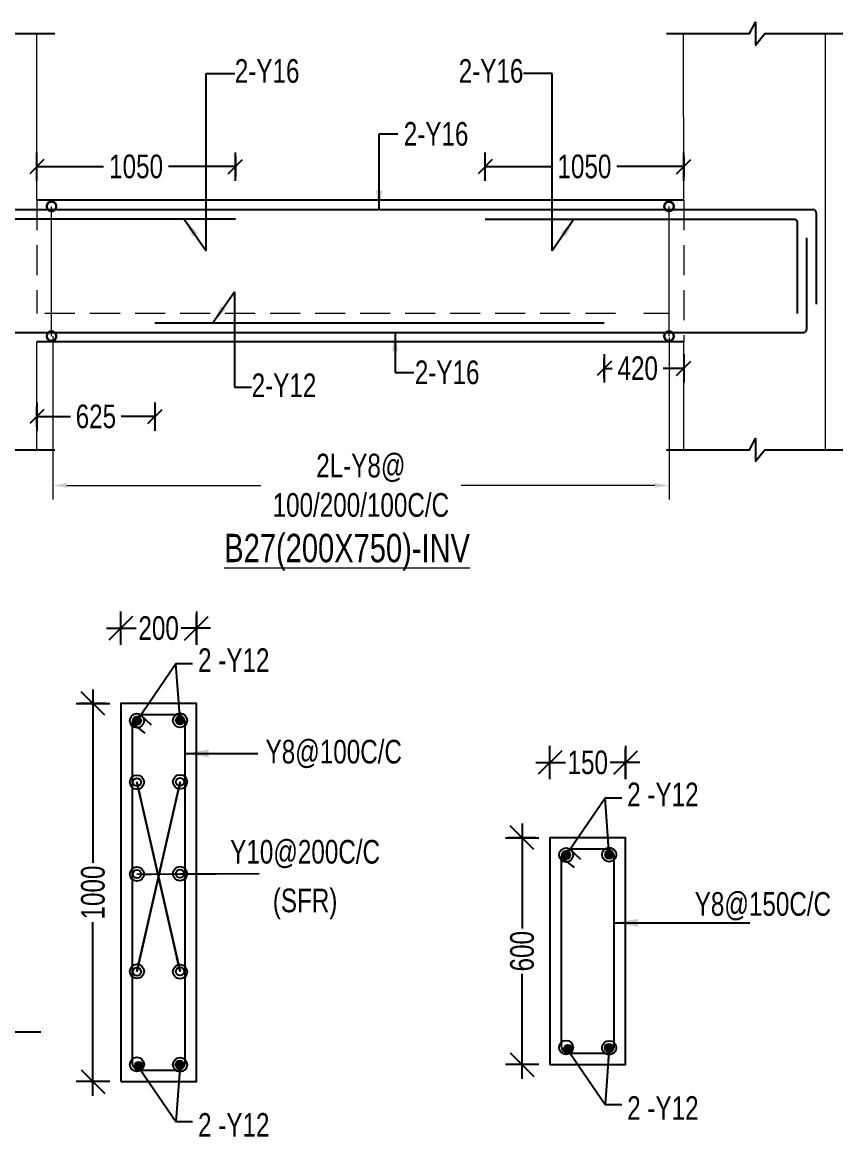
# Model space of a CAD drawing. Header units: millimetres. Extents: x 39642 to 122100, y 15829 to 56435.
# Drawn here: x 78271 to 82610, y 30437 to 36333 of the extents above; entities that cross this region are included whole.
import ezdxf

# ---------------------------------------------------------------- set-up
doc = ezdxf.new("R2010")
doc.units = ezdxf.units.MM
for name, pattern in [('CONTINOUS', [0]), ('CONTINU', [0]), ('HIDDEN', [9.524999999999995, 6.349999999999998, -3.174999999999998])]:
    doc.linetypes.add(name, pattern=pattern)
for name, color, linetype in [('-S-ARROW', 253, 'Continuous'), ('-S-DIM', 251, 'Continuous'), ('-S-FOOT-DIM', 8, 'Continuous'), ('-S-MISC', 8, 'Continuous'), ('-STR-BEAM', 7, 'CONTINU'), ('-STR-REINF', 3, 'Continuous'), ('-STR-TEXT', 6, 'Continuous'), ('BEAM', 7, 'Continuous'), ('dim', 8, 'Continuous'), ('rein', 3, 'Continuous'), ('S- Structural', 5, 'Continuous'), ('Text', 6, 'Continuous')]:
    doc.layers.add(name, color=color, linetype=linetype)
for name, color, linetype, lineweight in [('-S-STIRUP', 11, 'Continuous', 9), ('-STR-COLUMN', 5, 'HIDDEN', 13), ('-STR-RF-DIM', 252, 'CONTINOUS', 20), ('SEC TEXT', 9, 'Continuous', 18), ('SLAB LINE', 254, 'HIDDEN', 20)]:
    doc.layers.add(name, color=color, linetype=linetype, lineweight=lineweight)
doc.styles.add('BEAM-LS', font='romans.shx', dxfattribs={"width": 0.8})
doc.styles.add('EL', font='swisscl.ttf')
doc.styles.add('SOBHA', font='swisscl.ttf')
doc.styles.add('sobha.sed', font='swisscl.ttf')
doc.dimstyles.new('S-25', dxfattribs={"dimscale": 25, "dimtxt": 2.5, "dimasz": 1.5, "dimexe": 0.25, "dimexo": 0.5, "dimgap": 0.1, "dimtad": 0, "dimdec": 0, "dimrnd": 0.0005, "dimzin": 0, "dimdsep": 46, "dimtxsty": 'SOBHA', "dimblk": 'OBLIQUE', "dimcen": 0.09, "dimclrd": 8, "dimclre": 8, "dimclrt": 6, "dimadec": 0, "dimazin": 0, "dimtfac": 1, "dimtdec": 0, "dimtofl": 0, "dimtmove": 0, "dimatfit": 3, "dimfxl": 0.18, "dimtolj": 1, "dimtzin": 0, "dimlwd": -1, "dimlwe": -1, "dimarcsym": 0})
doc.dimstyles.new('S-25L', dxfattribs={"dimscale": 25, "dimtxt": 2.5, "dimasz": 2.5, "dimexe": 1.5, "dimexo": 1.5, "dimgap": 0.2, "dimtad": 0, "dimdec": 0, "dimrnd": 0.0005, "dimzin": 0, "dimdsep": 46, "dimtxsty": 'sobha.sed', "dimblk": 'OBLIQUE', "dimcen": 0.09, "dimdle": 1.5, "dimclrd": 8, "dimclre": 8, "dimclrt": 6, "dimadec": 0, "dimazin": 0, "dimtfac": 1, "dimtdec": 0, "dimtofl": 0, "dimtmove": 1, "dimatfit": 3, "dimfxl": 0.18, "dimtolj": 1, "dimtzin": 0, "dimlwd": -1, "dimlwe": -1, "dimarcsym": 0})
doc.dimstyles.new('S-50', dxfattribs={"dimscale": 50, "dimtxt": 2.5, "dimasz": 1.25, "dimexe": 1, "dimexo": 1, "dimgap": 0.5, "dimtad": 1, "dimdec": 0, "dimrnd": 0.0005, "dimzin": 0, "dimdsep": 46, "dimtxsty": 'EL', "dimblk": 'ARCHTICK', "dimcen": 0.09, "dimdle": 1.5, "dimclrd": 251, "dimclre": 251, "dimclrt": 6, "dimadec": 0, "dimazin": 0, "dimtfac": 1, "dimtdec": 0, "dimtofl": 0, "dimtmove": 0, "dimatfit": 3, "dimfxl": 2, "dimtolj": 1, "dimtzin": 0, "dimlwd": -1, "dimlwe": -1, "dimarcsym": 0})
doc.dimstyles.new('S-DIM50', dxfattribs={"dimscale": 50, "dimtxt": 2.5, "dimasz": 1.5, "dimexe": 1.5, "dimexo": 1, "dimgap": 0.5, "dimtad": 0, "dimdec": 0, "dimzin": 0, "dimdsep": 46, "dimtxsty": 'SOBHA', "dimcen": 0.09, "dimclrd": 256, "dimclre": 256, "dimclrt": 6, "dimadec": 5, "dimazin": 0, "dimtfac": 1, "dimtdec": 0, "dimtofl": 0, "dimtmove": 0, "dimatfit": 3, "dimfxl": 0.18, "dimtolj": 1, "dimtzin": 0, "dimlwd": -1, "dimlwe": -1, "dimarcsym": 0})
doc.dimstyles.new('STIRUP', dxfattribs={"dimscale": 50, "dimtxt": 2.5, "dimasz": 2.2, "dimexe": 0, "dimexo": 0, "dimgap": 0.5, "dimtad": 0, "dimdec": 0, "dimzin": 0, "dimdsep": 46, "dimtxsty": 'BEAM-LS', "dimblk": 'DOTSMALL', "dimcen": 0.09, "dimclrd": 256, "dimclre": 256, "dimclrt": 256, "dimadec": 5, "dimazin": 0, "dimtfac": 1, "dimtdec": 0, "dimtofl": 0, "dimtmove": 0, "dimatfit": 3, "dimldrblk": 'DOTSMALL', "dimfxl": 0, "dimfxlon": 1, "dimtolj": 1, "dimtzin": 0, "dimlwd": -1, "dimlwe": -1, "dimarcsym": 0})

# ---------------------------------------------------------------- blocks, each defined once
blk = doc.blocks.new('_ArchTick')
at = {"color": 0, "linetype": 'ByBlock', "const_width": 0.15}
blk.add_lwpolyline([(-0.5, -0.5), (0.5, 0.5)], dxfattribs=at)
blk = doc.blocks.new('_Oblique')
at = {"color": 0, "linetype": 'ByBlock', "lineweight": -2}
for p, q in [((-0.5, -0.5), (0.5, 0.5)), ((3e-16, 0.7071067811865475), (-2e-16, -0.7071067811865475))]:
    blk.add_line(p, q, dxfattribs=at)
blk = doc.blocks.new('*D141')
at = {"layer": '-S-DIM', "transparency": 16777216}
for p, q in [((78348.01684492688, 35494.1897558732), (78348.01684492688, 35644.1897558732)), ((79398.01825541121, 35494.1897558732), (79398.01825541121, 35644.1897558732)), ((78348.01684492688, 35569.1897558732), (78701.10568909433, 35569.1897558732)), ((79398.01825541121, 35569.1897558732), (79044.92941124376, 35569.1897558732))]:
    blk.add_line(p, q, dxfattribs=at)
at = {"layer": '-S-DIM', "transparency": 16777216, "xscale": 75, "yscale": 75, "zscale": 75, "rotation": 180}
blk.add_blockref('_Oblique', (78348.01684492688, 35569.1897558732), dxfattribs=at)
at = {"layer": '-S-DIM', "transparency": 16777216, "xscale": 75, "yscale": 75, "zscale": 75}
blk.add_blockref('_Oblique', (79398.01825541121, 35569.1897558732), dxfattribs=at)
at = {"layer": '-S-DIM', "color": 6, "transparency": 16777216, "insert": (78873.01755016905, 35569.1897558732), "char_height": 125, "attachment_point": 5, "style": 'SOBHA'}
blk.add_mtext('\\A1;1050', dxfattribs=at)
blk = doc.blocks.new('*D142')
at = {"layer": '-S-DIM', "transparency": 16777216}
for p, q in [((80718.91557525707, 35494.1897558732), (80718.91557525707, 35644.1897558732)), ((81768.94503187996, 35494.1897558732), (81768.94503187996, 35644.1897558732)), ((80718.91557525707, 35569.1897558732), (81072.0184424938, 35569.1897558732)), ((81768.94503187996, 35569.1897558732), (81415.84216464323, 35569.1897558732))]:
    blk.add_line(p, q, dxfattribs=at)
at = {"layer": '-S-DIM', "transparency": 16777216, "xscale": 75, "yscale": 75, "zscale": 75, "rotation": 180}
blk.add_blockref('_Oblique', (80718.91557525707, 35569.1897558732), dxfattribs=at)
at = {"layer": '-S-DIM', "transparency": 16777216, "xscale": 75, "yscale": 75, "zscale": 75}
blk.add_blockref('_Oblique', (81768.94503187996, 35569.1897558732), dxfattribs=at)
at = {"layer": '-S-DIM', "color": 6, "transparency": 16777216, "insert": (81243.93030356852, 35569.1897558732), "char_height": 125, "attachment_point": 5, "style": 'SOBHA'}
blk.add_mtext('\\A1;1050', dxfattribs=at)
blk = doc.blocks.new('_DotSmall')
at = {"color": 0, "linetype": 'ByBlock', "const_width": 0.5}
blk.add_lwpolyline([(-0.0625, 0, 1), (0.0625, 0, 1)], format="xyb", close=True, dxfattribs=at)
blk = doc.blocks.new('*D143')
at = {"layer": '-S-STIRUP', "ltscale": 100, "transparency": 16777216}
blk.add_line((78425.83222491175, 34672.01333201623), (78425.83222491175, 35358.7272290582), dxfattribs=at)
at = {"layer": '-S-STIRUP', "linetype": 'CONTINU', "ltscale": 100, "transparency": 16777216, "xscale": 100, "yscale": 100, "zscale": 100}
for p, rotation in [((78425.83222491175, 35358.7272290582), 90), ((78425.83222491175, 34672.01333201623), 270)]:
    blk.add_blockref('_DotSmall', p, dxfattribs=dict(at, rotation=rotation))
blk = doc.blocks.new('*D144')
at = {"layer": '-STR-RF-DIM', "transparency": 16777216}
for p, q in [((78432.0217716792, 34671.14614820054), (78432.0217716792, 33807.34358910975)), ((81691.12965203686, 34665.76333201994), (81691.12965203686, 33807.34358910975)), ((78507.0217716792, 33882.34358910976), (79531.90664239538, 33882.34358910976)), ((81616.12965203685, 33882.34358910976), (80591.24478132067, 33882.34358910976))]:
    blk.add_line(p, q, dxfattribs=at)
for points in [[(78507.0217716792, 33894.84358910975), (78507.0217716792, 33869.84358910976), (78432.0217716792, 33882.34358910976)], [(81616.12965203685, 33894.84358910975), (81616.12965203685, 33869.84358910976), (81691.12965203686, 33882.34358910976)]]:
    blk.add_solid(points, dxfattribs=at)
at = {"layer": '-STR-RF-DIM', "color": 6, "transparency": 16777216, "insert": (80061.57571185802, 33882.34358910976), "char_height": 125, "attachment_point": 5, "style": 'SOBHA'}
blk.add_mtext('\\A1;2L-Y8@\\P100/200/100C/C', dxfattribs=at)
blk = doc.blocks.new('*D145')
at = {"layer": '-S-STIRUP', "ltscale": 100, "transparency": 16777216}
blk.add_line((81691.12965217858, 34672.01333201623), (81691.12965217858, 35358.7272290582), dxfattribs=at)
at = {"layer": '-S-STIRUP', "linetype": 'CONTINU', "ltscale": 100, "transparency": 16777216, "xscale": 100, "yscale": 100, "zscale": 100}
for p, rotation in [((81691.12965217858, 35358.7272290582), 90), ((81691.12965217858, 34672.01333201623), 270)]:
    blk.add_blockref('_DotSmall', p, dxfattribs=dict(at, rotation=rotation))
blk = doc.blocks.new('*D146')
at = {"layer": '-S-DIM', "transparency": 16777216}
for p, q in [((78348.01684491572, 34321.75614473169), (78348.01684491572, 34171.75614473169)), ((78973.0168448822, 34321.75614473169), (78973.0168448822, 34171.75614473169)), ((78348.01684491572, 34246.75614473168), (78526.24423677314, 34246.75614473168)), ((78973.0168448822, 34246.75614473168), (78794.78945302477, 34246.75614473168))]:
    blk.add_line(p, q, dxfattribs=at)
at = {"layer": '-S-DIM', "transparency": 16777216, "xscale": 75, "yscale": 75, "zscale": 75, "rotation": 180}
blk.add_blockref('_Oblique', (78348.01684491572, 34246.75614473168), dxfattribs=at)
at = {"layer": '-S-DIM', "transparency": 16777216, "xscale": 75, "yscale": 75, "zscale": 75}
blk.add_blockref('_Oblique', (78973.0168448822, 34246.75614473168), dxfattribs=at)
at = {"layer": '-S-DIM', "color": 6, "transparency": 16777216, "insert": (78660.51684489897, 34246.75614473168), "char_height": 125, "attachment_point": 5, "style": 'SOBHA'}
blk.add_mtext('\\A1;625', dxfattribs=at)
blk = doc.blocks.new('*D147')
at = {"layer": '-S-DIM', "transparency": 16777216}
for p, q in [((81348.73476452989, 34576.46223529559), (81348.73476452989, 34426.46223529559)), ((81768.94503186879, 34576.46223529558), (81768.94503186879, 34426.46223529559)), ((81348.73476452989, 34501.46223529559), (81390.66904377239, 34501.46223529559)), ((81768.94503186879, 34501.46223529559), (81660.68870301225, 34501.46223529559))]:
    blk.add_line(p, q, dxfattribs=at)
at = {"layer": '-S-DIM', "transparency": 16777216, "xscale": 75, "yscale": 75, "zscale": 75, "rotation": 180}
blk.add_blockref('_Oblique', (81348.73476452989, 34501.46223529559), dxfattribs=at)
at = {"layer": '-S-DIM', "transparency": 16777216, "xscale": 75, "yscale": 75, "zscale": 75}
blk.add_blockref('_Oblique', (81768.94503186879, 34501.46223529559), dxfattribs=at)
at = {"layer": '-S-DIM', "color": 6, "transparency": 16777216, "insert": (81525.67887339232, 34501.46223529559), "char_height": 125, "attachment_point": 5, "style": 'SOBHA'}
blk.add_mtext('\\A1;420', dxfattribs=at)
blk = doc.blocks.new('*D19')
at = {"layer": '-S-FOOT-DIM', "color": 8, "linetype": 'Continuous', "transparency": 16777216}
for p, q in [((117.7930592894554, 1302.271396350115), (117.7930592894554, 1382.645524708554)), ((317.7930592894554, 1302.271396350115), (317.7930592894554, 1382.645524708554))]:
    blk.add_line(p, q, dxfattribs=at)
at = {"layer": '-S-FOOT-DIM', "color": 8, "transparency": 16777216}
for p, q in [((80.29305928945539, 1345.145524708554), (158.2181903510543, 1345.145524708554)), ((355.2930592894554, 1345.145524708554), (277.3679282278564, 1345.145524708554))]:
    blk.add_line(p, q, dxfattribs=at)
at = {"layer": '-S-FOOT-DIM', "color": 8, "transparency": 16777216, "xscale": 62.5, "yscale": 62.5, "zscale": 62.5, "rotation": 180}
blk.add_blockref('_Oblique', (117.7930592894554, 1345.145524708554), dxfattribs=at)
at = {"layer": '-S-FOOT-DIM', "color": 8, "transparency": 16777216, "xscale": 62.5, "yscale": 62.5, "zscale": 62.5}
blk.add_blockref('_Oblique', (317.7930592894554, 1345.145524708554), dxfattribs=at)
at = {"layer": '-S-FOOT-DIM', "color": 6, "transparency": 16777216, "insert": (217.7930592894554, 1345.145524708554), "char_height": 62.5, "attachment_point": 5, "style": 'sobha.sed'}
blk.add_mtext('\\A1;200', dxfattribs=at)
blk = doc.blocks.new('*D20')
at = {"layer": '-S-FOOT-DIM', "color": 8, "transparency": 16777216}
for p, q in [((44.1941738538444, 1183.466273238883), (44.19417385384451, 724.4222037762352)), ((44.19417385384465, 108.4662732388824), (44.19417385384455, 567.5103427015301))]:
    blk.add_line(p, q, dxfattribs=at)
at = {"layer": '-S-FOOT-DIM', "color": 8, "linetype": 'Continuous', "transparency": 16777216}
for p, q in [((80.29305928945546, 1145.966273238883), (6.694173853844407, 1145.966273238883)), ((80.29305928945546, 145.9662732388824), (6.694173853844628, 145.9662732388824))]:
    blk.add_line(p, q, dxfattribs=at)
at = {"layer": '-S-FOOT-DIM', "color": 8, "transparency": 16777216, "xscale": 62.5, "yscale": 62.5, "zscale": 62.5}
for p, rotation in [((44.1941738538444, 1145.966273238883), 90), ((44.19417385384464, 145.9662732388824), 270)]:
    blk.add_blockref('_Oblique', p, dxfattribs=dict(at, rotation=rotation))
at = {"layer": '-S-FOOT-DIM', "color": 6, "transparency": 16777216, "insert": (44.19417385384471, 645.9662732388825), "char_height": 62.5, "attachment_point": 5, "rotation": 90, "style": 'sobha.sed'}
blk.add_mtext('\\A1;1000', dxfattribs=at)
blk = doc.blocks.new('*D15')
at = {"layer": '-S-FOOT-DIM', "color": 8, "linetype": 'Continuous', "transparency": 16777216}
for p, q in [((117.7930592671037, 902.2713963501157), (117.7930592671037, 982.6455247085541)), ((317.7930592671037, 902.2713963501157), (317.7930592671037, 982.6455247085541))]:
    blk.add_line(p, q, dxfattribs=at)
at = {"layer": '-S-FOOT-DIM', "color": 8, "transparency": 16777216}
for p, q in [((80.29305926710367, 945.1455247085541), (158.9144550731325, 945.1455247085541)), ((355.2930592671037, 945.1455247085541), (276.6716634610749, 945.1455247085541))]:
    blk.add_line(p, q, dxfattribs=at)
at = {"layer": '-S-FOOT-DIM', "color": 8, "transparency": 16777216, "xscale": 62.5, "yscale": 62.5, "zscale": 62.5, "rotation": 180}
blk.add_blockref('_Oblique', (117.7930592671037, 945.1455247085541), dxfattribs=at)
at = {"layer": '-S-FOOT-DIM', "color": 8, "transparency": 16777216, "xscale": 62.5, "yscale": 62.5, "zscale": 62.5}
blk.add_blockref('_Oblique', (317.7930592671037, 945.1455247085541), dxfattribs=at)
at = {"layer": '-S-FOOT-DIM', "color": 6, "transparency": 16777216, "insert": (217.7930592671037, 945.1455247085541), "char_height": 62.5, "attachment_point": 5, "style": 'sobha.sed'}
blk.add_mtext('\\A1;150', dxfattribs=at)
blk = doc.blocks.new('*D16')
at = {"layer": '-S-FOOT-DIM', "color": 8, "transparency": 16777216}
for p, q in [((44.19417382404208, 783.4662732388826), (44.19417382404215, 505.6844908011369)), ((44.19417382404222, 108.4662732388824), (44.19417382404216, 386.2480556766283))]:
    blk.add_line(p, q, dxfattribs=at)
at = {"layer": '-S-FOOT-DIM', "color": 8, "linetype": 'Continuous', "transparency": 16777216}
for p, q in [((80.29305926710369, 745.9662732388826), (6.694173824042088, 745.9662732388826)), ((80.29305926710369, 145.9662732388824), (6.694173824042222, 145.9662732388824))]:
    blk.add_line(p, q, dxfattribs=at)
at = {"layer": '-S-FOOT-DIM', "color": 8, "transparency": 16777216, "xscale": 62.5, "yscale": 62.5, "zscale": 62.5}
for p, rotation in [((44.19417382404208, 745.9662732388826), 90), ((44.19417382404222, 145.9662732388824), 270)]:
    blk.add_blockref('_Oblique', p, dxfattribs=dict(at, rotation=rotation))
at = {"layer": '-S-FOOT-DIM', "color": 6, "transparency": 16777216, "insert": (44.19417382404228, 445.9662732388824), "char_height": 62.5, "attachment_point": 5, "rotation": 90, "style": 'sobha.sed'}
blk.add_mtext('\\A1;600', dxfattribs=at)
blk = doc.blocks.new('A$Ca7480f11')
at = {"layer": 'rein', "ltscale": 3000}
for points in [[(171.403389327228, 1100.54143657349, -1), (149.6062893271446, 1100.54143657349, -1)], [(285.3357680700719, 1101.39926672168, -1), (263.5386680699885, 1101.39926672168, -1)], [(176.4217390790582, 187.4570200294256, -1), (154.6246390789747, 187.4570200294256, -1)], [(284.3419716879727, 190.4253690000622, -1), (262.5448716878891, 190.4253690000622, -1)]]:
    blk.add_hatch(color=256, dxfattribs=at).paths.add_polyline_path(points)
at = {"layer": 'BEAM', "ltscale": 0.05, "elevation": -0.0001155041100027}
blk.add_lwpolyline([(117.7930592894554, 145.9662732388824), (317.7930592894554, 145.9662732388824), (317.7930592894554, 1145.966273238882), (117.7930592894554, 1145.966273238882)], close=True, dxfattribs=at)
at = {"layer": 'rein', "ltscale": 3000}
for p, q in [((147.7930592894554, 1093.907813331112, -0.0001155041100027), (181.4432490095496, 1067.613196922466, -0.0001155041100027)), ((170.1616209931671, 1115.966273238882, -0.0001155041100027), (198.4515481702983, 1089.634456930682, -0.0001155041100027))]:
    blk.add_line(p, q, dxfattribs=at)
at = {"layer": 'rein', "ltscale": 3000, "elevation": -0.0001155041100027}
blk.add_lwpolyline([(167.7930592894554, 175.9662732388824), (267.7930592894554, 175.9662732388824, 0.4142135623730951), (287.7930592894553, 195.9662732388824), (287.7930592894553, 1095.966273238882, 0.4142135623730951), (267.7930592894554, 1115.966273238882), (167.7930592894554, 1115.966273238882), (147.7930592894554, 1095.966273238882), (147.7930592894554, 195.9662732388824, 0.4142135623730951)], format="xyb", close=True, dxfattribs=at)
at = {"layer": 'rein', "ltscale": 3000}
for centre in [(160.5048393271863, 1100.54143657349, -0.0001155041100027), (274.4372180663049, 1101.39926672168, -0.0001155041100027), (160.5048393271863, 937.9683811999855, -0.0001155041100027), (274.4372180663049, 938.826211348176, -0.0001155041100027), (160.5048393271863, 694.7957631703467, -0.0001155041100027), (274.4372180663049, 695.6535933185367, -0.0001155041100027), (160.5048393271863, 436.4419845454395, -0.0001155041100027), (274.4372180663049, 437.2998146936296, -0.0001155041100027), (165.5231890790164, 187.4570200294256, -0.0001155041100027), (273.4434216879308, 190.4253690000622, -0.0001155041100027)]:
    blk.add_circle(centre, 10.89854999999998, dxfattribs=at)
at = {"layer": 'Text', "ltscale": 3000, "char_height": 62.5, "style": 'SOBHA'}
for s, insert, width, attachment_point in [('2 -Y12', (416.4265605844557, 1291.932546475902, -0.0001155041100027), 363.2725537518272, 2), ('Y8@100C/C', (680.7880591824648, 1049.887915665284, -54609.32135218603), 413.2725537518271, 2), ('Y10@200C/C', (605.057556863874, 785.0600550360978, -54609.32146769016), 413.2725537518271, 2), ('(SFR)', (605.057556863874, 656.307339215651, -54609.32146769016), 413.2725537518271, 2), ('2 -Y12', (416.4265605844557, 0, -0.0001155041100027), 363.2725537518272, 8)]:
    blk.add_mtext(s, dxfattribs=dict(at, insert=insert, width=width, attachment_point=attachment_point))
at = {"layer": '-S-FOOT-DIM'}
dim = blk.add_linear_dim(base=(117.7930592894554, 1345.145524708554, -0.0001155041100027), p1=(317.7930592894554, 1264.771396350115, -0.0001155041100027), p2=(117.7930592894554, 1264.771396350115, -0.0001155041100027), text='200', dimstyle='S-25L', dxfattribs=at)
dim.commit()
dim.dimension.update_dxf_attribs({"geometry": '*D19', "text_midpoint": (217.7930592894554, 1345.145524708554, -0.0001155041100027)})
dim = blk.add_linear_dim(base=(44.1941738538444, 1145.966273238883, -0.0001155041100027), p1=(117.7930592894554, 145.9662732388824, -0.0001155041100027), p2=(117.7930592894554, 1145.966273238882, -0.0001155041100027), angle=90, text='1000', dimstyle='S-25L', dxfattribs=at)
dim.commit()
dim.dimension.update_dxf_attribs({"geometry": '*D20', "text_midpoint": (44.19417385384471, 645.9662732388825, -0.0001155041100027)})
at = {"layer": 'dim', "ltscale": 3000}
for points, override in [([(160.5048393271863, 1100.54143657349, -0.0001164993677298), (263.365703959018, 1251.42971660383, -0.0001164993677298), (307.7150485143065, 1251.42971660383, -0.0001164993677298)], {"dimasz": 1.5, "dimldrblk": 'DotBlank'}), ([(274.4372180663049, 1101.39926672168, -0.0001164993677298), (263.365703959018, 1251.42971660383, -0.0001164993677298), (307.7150485143065, 1251.42971660383, -0.0001164993677298)], {"dimasz": 1.5, "dimldrblk": 'DotBlank'}), ([(274.4372180663049, 938.826211348176, -0.0001155041100027), (160.5048393271863, 436.4419845454395, -0.0001155041100027)], {"dimldrblk": 'DotBlank'}), ([(274.4372180663049, 436.4419845454395, -0.0001155041100027), (160.5048393271863, 938.826211348176, -0.0001155041100027)], {"dimldrblk": 'DotBlank'}), ([(160.5048393271863, 937.9683811999855, -0.0001155041099992), (274.4372180663049, 437.2998146936296, -0.0001155041099992)], {"dimldrblk": 'DotBlank'}), ([(160.5048393271863, 437.2998146936296, -0.0001155041099992), (274.4372180663049, 937.9683811999855, -0.0001155041099992)], {"dimldrblk": 'DotBlank'}), ([(160.5048393271863, 694.7957631703467, -0.0001155041099992), (370.0838565453887, 695.6535933185367, -0.0001155041099992)], {"dimldrblk": 'DotBlank'}), ([(274.4372180663049, 695.6535933185367, -0.0001155041099992), (484.0162352845072, 696.5114234667271, -0.0001155041099992)], {"dimldrblk": 'DotBlank'}), ([(160.5048393271863, 191.3911099042743, -0.0001164993677298), (263.365703959018, 40.50282987207174, -0.0001164993677298), (307.7150485143065, 40.50282987207174, -0.0001164993677298)], {"dimasz": 1.5, "dimldrblk": 'DotBlank'}), ([(274.4372180663049, 190.5332797560841, -0.0001164993677298), (263.365703959018, 40.50282987207174, -0.0001164993677298), (307.7150485143065, 40.50282987207174, -0.0001164993677298)], {"dimasz": 1.5, "dimldrblk": 'DotBlank'})]:
    blk.add_leader(points, dimstyle='S-25', override=override, dxfattribs=at)
at = {"layer": 'dim', "color": 8}
blk.add_leader([(287.7930592894553, 1013.84212132357, -54609.32123668193), (480.0501232035458, 1013.709023645148, -54609.32123668193), (480.439665287733, 1013.768385734409, -54609.32123668193)], dimstyle='S-25L', dxfattribs=at)
blk = doc.blocks.new('A$C073c8a09')
at = {"layer": 'rein', "ltscale": 3000}
for points in [[(171.4033893048763, 700.5414365734905, -1), (149.6062893047929, 700.5414365734905, -1)], [(285.3357680477202, 701.3992667216808, -1), (263.5386680476368, 701.3992667216808, -1)], [(176.4217390567064, 187.4570200294256, -1), (154.624639056623, 187.4570200294256, -1)], [(284.3419716656208, 190.4253690000622, -1), (262.5448716655374, 190.4253690000622, -1)]]:
    blk.add_hatch(color=256, dxfattribs=at).paths.add_polyline_path(points)
at = {"layer": 'BEAM', "ltscale": 0.05, "elevation": -0.0001155041100027}
blk.add_lwpolyline([(117.7930592671037, 145.9662732388824), (317.7930592671037, 145.9662732388824), (317.7930592671037, 745.9662732388824), (117.7930592671037, 745.9662732388824)], close=True, dxfattribs=at)
at = {"layer": 'rein', "ltscale": 3000}
for p, q in [((170.1616209708154, 715.9662732388824, -0.0001155041100027), (198.4515481479466, 689.634456930682, -0.0001155041100027)), ((147.7930592671036, 693.9078133311122, -0.0001155041100027), (181.4432489871979, 667.6131969224663, -0.0001155041100027))]:
    blk.add_line(p, q, dxfattribs=at)
at = {"layer": 'rein', "ltscale": 3000, "elevation": -0.0001155041100027}
blk.add_lwpolyline([(167.7930592671037, 175.9662732388824), (267.7930592671037, 175.9662732388824, 0.4142135623730951), (287.7930592671037, 195.9662732388824), (287.7930592671037, 695.9662732388824, 0.4142135623730951), (267.7930592671037, 715.9662732388824), (167.7930592671037, 715.9662732388824), (147.7930592671036, 695.9662732388824), (147.7930592671036, 195.9662732388824, 0.4142135623730951)], format="xyb", close=True, dxfattribs=at)
at = {"layer": 'rein', "ltscale": 3000}
for centre in [(160.5048393048346, 700.5414365734905, -0.0001155041100027), (274.4372180439532, 701.3992667216808, -0.0001155041100027), (165.5231890566647, 187.4570200294256, -0.0001155041100027), (273.4434216655791, 190.4253690000622, -0.0001155041100027)]:
    blk.add_circle(centre, 10.89854999999998, dxfattribs=at)
at = {"layer": 'Text', "ltscale": 3000, "char_height": 62.5, "style": 'SOBHA'}
for s, insert, width, attachment_point in [('2 -Y12', (416.4265605621038, 891.9325464759022, -0.0001155041100027), 363.2725537518272, 2), ('Y8@150C/C', (680.8038635998964, 602.2538447603582, -0.0001155041100027), 413.2725537518271, 2), ('2 -Y12', (416.4265605621038, 0, -0.0001155041100027), 363.2725537518272, 8)]:
    blk.add_mtext(s, dxfattribs=dict(at, insert=insert, width=width, attachment_point=attachment_point))
at = {"layer": '-S-FOOT-DIM'}
dim = blk.add_linear_dim(base=(117.7930592671037, 945.1455247085541, -0.0001155041100027), p1=(317.7930592671037, 864.7713963501155, -0.0001155041100027), p2=(117.7930592671037, 864.7713963501155, -0.0001155041100027), text='150', dimstyle='S-25L', dxfattribs=at)
dim.commit()
dim.dimension.update_dxf_attribs({"geometry": '*D15', "text_midpoint": (217.7930592671037, 945.1455247085541, -0.0001155041100027)})
dim = blk.add_linear_dim(base=(44.19417382404208, 745.9662732388826, -0.0001155041100027), p1=(117.7930592671037, 145.9662732388824, -0.0001155041100027), p2=(117.7930592671037, 745.9662732388824, -0.0001155041100027), angle=90, dimstyle='S-25L', dxfattribs=at)
dim.commit()
dim.dimension.update_dxf_attribs({"geometry": '*D16', "text_midpoint": (44.19417382404228, 445.9662732388824, -0.0001155041100027)})
at = {"layer": 'dim', "ltscale": 3000}
for points in [[(160.5048393048346, 700.5414365734905, -0.0001164993677298), (263.3657039366663, 851.4297166038302, -0.0001164993677298), (307.7150484919548, 851.4297166038302, -0.0001164993677298)], [(274.4372180439532, 701.3992667216808, -0.0001164993677298), (263.3657039366663, 851.4297166038302, -0.0001164993677298), (307.7150484919548, 851.4297166038302, -0.0001164993677298)], [(160.5048393048346, 191.3911099042743, -0.0001164993677298), (263.3657039366663, 40.50282987207174, -0.0001164993677298), (307.7150484919548, 40.50282987207174, -0.0001164993677298)], [(274.4372180439532, 190.5332797560841, -0.0001164993677298), (263.3657039366663, 40.50282987207174, -0.0001164993677298), (307.7150484919548, 40.50282987207174, -0.0001164993677298)]]:
    blk.add_leader(points, dimstyle='S-25', override={"dimasz": 1.5, "dimldrblk": 'DotBlank'}, dxfattribs=at)
at = {"layer": 'dim', "color": 8}
blk.add_leader([(287.7930592671037, 520.9662732388824, -54609.32123668193), (635.5330869220197, 520.8331755604595, -54609.32123668193), (646.1098858453332, 520.9662732388824, -54609.32123668193)], dimstyle='S-25L', dxfattribs=at)

msp = doc.modelspace()

# ---------------------------------------------------------------- linework, layer by layer
at = {"layer": '-S-MISC', "linetype": 'ByBlock', "ltscale": 1000}
for points, elevation in [([(77512.87281780182, 36272.58928062154), (77952.16968780992, 36272.93798701224), (77983.0373517671, 36332.59758389872), (77983.0373517671, 36212.43276880814), (78032.88874677804, 36272.93798701224), (78444.17280371349, 36272.93798701224)], -9.59615053508e-05), ([(81678.31481599671, 36272.58928062154), (82117.61168600482, 36272.93798701224), (82148.479349962, 36332.59758389872), (82148.479349962, 36212.43276880814), (82198.33074497293, 36272.93798701224), (82609.6148019084, 36272.93798701224)], -9.59615053508e-05), ([(77512.87281779063, 34070.47481689919), (77952.16968779874, 34070.8235232899), (77983.03735175593, 34130.48312017639), (77983.03735175593, 34010.31830508578), (78032.88874676685, 34070.8235232899), (78444.17280370231, 34070.8235232899)], -9.59615047129e-05), ([(81678.314815952, 34070.47481689919), (82117.61168596012, 34070.8235232899), (82148.4793499173, 34130.48312017639), (82148.4793499173, 34010.31830508578), (82198.33074492824, 34070.8235232899), (82609.6148018637, 34070.8235232899)], 0.0001822073979395), ([(77983.92459215832, 30990.05265625325), (78115.00161283698, 30990.62629730759), (78145.86927679418, 31050.28589419406), (78145.86927679418, 30930.12107910347), (78195.72067180512, 30990.62629730759), (78369.19358399374, 30990.62629730759)], -0.0002114616509097)]:
    msp.add_lwpolyline(points, dxfattribs=dict(at, elevation=elevation))
at = {"layer": '-STR-BEAM'}
for p, q in [((81768.94503187622, 35391.72768334989), (78348.01684492688, 35391.72768334989, -1.3212684e-09)), ((81768.94503187996, 34641.72768335175, -3.9648933e-09), (78348.01684492688, 34641.72768334804, 1.24340878955e-05))]:
    msp.add_line(p, q, dxfattribs=at)
at = {"layer": '-STR-COLUMN', "linetype": 'Continuous', "ltscale": 10}
for p, q in [((78348.01684492688, 35391.72768334989, -1.3212684e-09), (78348.01684492688, 36272.93798701224, -9.59615053508e-05)), ((81768.94503187622, 35391.72768334989), (81768.2457622425, 36272.66066627893, -9.59615053508e-05)), ((82518.94503189487, 34070.8235232899, 0.0001822073979395), (82518.94503193957, 36272.93798701224, -0.0005206204927142)), ((78348.01684491572, 34070.8235232899, -1.3213127e-09), (78348.01684492688, 34641.72768333499, -0.0001822113622438)), ((81768.94503186879, 34070.8235232899, 0.0001822073979389), (81768.94503186879, 34641.72768333499, -2.643055e-09))]:
    msp.add_line(p, q, dxfattribs=at)
at = {"layer": '-STR-REINF', "ltscale": 10}
for p, q in [((66003.71828678112, 35341.72768333498, -1.3214674e-09), (82454.05392966283, 35341.72768335175, -1.3212684e-09)), ((82468.94502891462, 35326.72807867025, -1.3212684e-09), (82468.94502891462, 34841.06556334291, -1.3212684e-09)), ((79398.01825541121, 35291.72768333313, -3.0865894265e-06), (76398.0168448971, 35291.72768333313, -3.0865894265e-06)), ((82418.48468848926, 35192.39019867909, -3.0852677072e-06), (82418.48468848926, 34706.72768335175, -3.0852677072e-06)), ((78973.01684491943, 34741.65051666033, -6.04887282404e-05), (81348.73476452989, 34741.65051667152, 7.55060742635e-05)), ((66053.71828678112, 34691.72768333498, -4.62093206375e-05), (82403.48468848926, 34691.72768335175, -3.0852677072e-06))]:
    msp.add_line(p, q, dxfattribs=at)
at = {"layer": '-STR-REINF', "ltscale": 10, "elevation": -3.0852677072e-06}
msp.add_lwpolyline([(80718.91557525707, 35291.72768333313), (82353.48468848926, 35291.72768333313, -0.4142135623730951), (82368.48468848926, 35276.72768333313), (82368.48468848926, 34791.06516800579)], format="xyb", dxfattribs=at)
at = {"layer": '-STR-REINF', "ltscale": 10}
for centre, start, end in [((82453.94502891463, 35326.72807867025, -1.3212684e-09), 0, 90), ((82403.48468848926, 34706.72768335175, -3.0852677072e-06), 270, 0)]:
    msp.add_arc(centre, 15, start, end, dxfattribs=at)
at = {"layer": 'SLAB LINE', "linetype": 'HIDDEN', "ltscale": 25}
for p, q in [((78348.01684492688, 35391.72768334989, -1.3212684e-09), (78348.01684492688, 34791.72768333313, -0.0001013259368329)), ((81768.94503187996, 35391.72768334989, 1.57215535836e-05), (81768.94503187622, 34641.72768335175, -3.9648967e-09)), ((81407.43464864652, 34791.72768333127, 163431.8155559495), (78348.01684492688, 34791.72768333313, -0.0001013259368329)), ((81691.12965212626, 34791.72768333313, 178586.5909041276), (81557.43162560328, 34791.72768333127, 171444.5421137069))]:
    msp.add_line(p, q, dxfattribs=at)

# ---------------------------------------------------------------- block references
at = {"layer": 'S- Structural', "ltscale": 20, "xscale": 2, "yscale": 2, "zscale": 2}
for name, p in [('A$Ca7480f11', (78556.67251805452, 30436.51068308894, 0.0001164993677298)), ('A$C073c8a09', (80825.92223194479, 30525.96354295072))]:
    msp.add_blockref(name, p, dxfattribs=at)

# ---------------------------------------------------------------- texts
at = {"layer": '-STR-TEXT', "color": 6, "char_height": 125, "width": 281.3859531546476, "style": 'SOBHA'}
for s, insert, attachment_point in [('\\A1;2-Y16', (79395.0100840689, 36137.64935912324, -3.16586520057e-05), 1), ('\\A1;2-Y16', (80921.11924653364, 36137.64935912324, -3.44303552993e-05), 3), ('\\A1;2-Y16', (80347.10523470725, 34416.45442304519, 1.3587759929e-06), 7), ('\\A1;2-Y12', (79484.18651784447, 34349.48819288184, 178586.5907189289), 7)]:
    msp.add_mtext(s, dxfattribs=dict(at, insert=insert, attachment_point=attachment_point))
at = {"layer": '-STR-TEXT', "color": 6, "insert": (80288.42627278576, 35804.6897558732, 0.0001738907301386), "char_height": 125, "attachment_point": 1, "style": 'SOBHA'}
msp.add_mtext('\\A1;2-Y16', dxfattribs=at)
at = {"layer": 'SEC TEXT', "color": 1, "linetype": 'ByBlock', "style": 'sobha.sed'}
msp.add_text('%%UB27(200X750)-INV', height=150, rotation=359.9892789507706, dxfattribs=at).set_placement((79339.46597757054, 33476.19019590449, -0.0003668654606021))

# ---------------------------------------------------------------- dimensions: what is measured, and where the dimension line sits
at = {"layer": '-S-DIM'}
for base, p1, p2, picture, middle in [((79398.01825541121, 35569.1897558732), (78348.01684492688, 35391.72768334989, -1.3212684e-09), (79398.01825541121, 35291.72768333313, -3.0865894265e-06), '*D141', (78873.01755016905, 35569.1897558732)), ((81768.94503187996, 35569.1897558732), (80718.91557525707, 35291.72768333313, -3.0852677072e-06), (81768.94503187996, 35391.73476504107, 1.57217020673e-05), '*D142', (81243.93030356852, 35569.1897558732))]:
    dim = msp.add_linear_dim(base=base, p1=p1, p2=p2, angle=180, dimstyle='S-DIM50', override={"dimscale": 1, "dimtxt": 125, "dimasz": 75, "dimexe": 75, "dimexo": 0, "dimgap": 25, "dimblk1": 'Oblique', "dimblk2": 'Oblique', "dimsah": 1, "dimcen": 4.5, "dimfxl": 75, "dimfxlon": 1}, dxfattribs=at)
    dim.commit()
    dim.dimension.update_dxf_attribs({"geometry": picture, "text_midpoint": middle})
dim = msp.add_linear_dim(base=(78973.0168448822, 34246.75614473168, 8.62485354059e-05), p1=(78348.01684491572, 34641.72768319529, 0.0001885943263294), p2=(78973.0168448822, 34741.65051667897, 0.0001822060763214), dimstyle='S-DIM50', override={"dimscale": 1, "dimtxt": 125, "dimasz": 75, "dimexe": 75, "dimexo": 0, "dimgap": 25, "dimblk1": 'Oblique', "dimblk2": 'Oblique', "dimsah": 1, "dimcen": 4.5, "dimfxl": 75, "dimfxlon": 1}, dxfattribs=at)
dim.commit()
dim.dimension.update_dxf_attribs({"geometry": '*D146', "text_midpoint": (78660.51684489897, 34246.75614473168, 8.62485354059e-05)})
dim = msp.add_linear_dim(base=(81768.94503186879, 34501.46223529559, 8.62485354059e-05), p1=(81348.73476452989, 34741.65051667152, 7.55060742635e-05), p2=(81768.94503186879, 34641.72768335175, -2.6430604e-09), dimstyle='S-DIM50', override={"dimscale": 1, "dimtxt": 125, "dimasz": 75, "dimexe": 75, "dimexo": 0, "dimgap": 25, "dimblk1": 'Oblique', "dimblk2": 'Oblique', "dimsah": 1, "dimcen": 4.5, "dimfxl": 75, "dimfxlon": 1}, dxfattribs=at)
dim.commit()
dim.dimension.update_dxf_attribs({"geometry": '*D147', "text_midpoint": (81525.67887339232, 34501.46223529559, 8.62485354059e-05), "dimtype": 160})
at = {"layer": '-S-STIRUP', "linetype": 'CONTINU', "ltscale": 100}
for base, p1, p2, picture, middle in [((78425.83222491175, 35358.7272290582, 178586.5909041276), (78425.8322239579, 34672.01333201622, 178586.5909041276), (78425.83222395417, 35358.72722905819, 178586.5909041276), '*D143', (78425.83222491175, 35015.37028053719, 178586.5909041276)), ((81691.12965217858, 35358.7272290582, 178586.5909041276), (81691.12965284895, 34672.01333201622, 178586.5909041276), (81691.12965285266, 35358.72722905819, 178586.5909041276), '*D145', (81691.12965217858, 35015.37028053719, 178586.5909041276))]:
    dim = msp.add_linear_dim(base=base, p1=p1, p2=p2, angle=90, text=' ', dimstyle='STIRUP', override={"dimasz": 2}, dxfattribs=at)
    dim.commit()
    dim.dimension.update_dxf_attribs({"geometry": picture, "text_midpoint": middle})
at = {"layer": '-STR-RF-DIM'}
dim = msp.add_linear_dim(base=(81691.12965203686, 33882.34358910976, 178586.5906971916), p1=(78432.0217716792, 34671.14614820054, 178586.5909041276), p2=(81691.12965203686, 34665.76333201994, 178586.5909041276), text='2L-Y8@\\P100/200/100C/C', dimstyle='S-DIM50', override={"dimscale": 1, "dimtxt": 125, "dimasz": 75, "dimexe": 75, "dimexo": 0, "dimgap": 25, "dimsah": 1, "dimcen": 4.5, "dimfxl": 75}, dxfattribs=at)
dim.commit()
dim.dimension.update_dxf_attribs({"geometry": '*D144', "text_midpoint": (80061.57571185802, 33882.34358910976, 178586.5906971916)})

# ---------------------------------------------------------------- leaders
at = {"layer": '-S-ARROW'}
for points in [[(79128.12113577736, 35290.32453120259, 178586.5907189289), (79243.60193718832, 35123.88297326622, 178586.5907189289), (79243.60193718832, 36062.1897558732, 178586.5907189289), (79395.0100840689, 36062.1897558732, 178586.5907189289)], [(81188.00819482518, 35290.32453120259, 178586.5907189289), (81072.5273934142, 35123.88297326622, 178586.5907189289), (81072.5273934142, 36062.1897558732, 178586.5907189289), (80921.11924653364, 36062.1897558732, 178586.5907189289)], [(80158.06466530127, 35341.72768335549, -0.0002055764531173), (80158.06466530127, 35742.1897558732, -0.0002055764531173), (80257.10455340755, 35742.1897558732, -0.0002055764531173)], [(79277.31812852483, 34740.41644463074, 178586.5907189289), (79392.7783709639, 34906.85758781564, 178586.5907189289), (79392.7783709639, 34402.55495930594, 178586.5907189289), (79484.18651784447, 34402.55495930594, 178586.5907189289)]]:
    msp.add_leader(points, dimstyle='S-50', override={"dimasz": 2, "dimgap": 0.1, "dimtad": 0}, dxfattribs=at)
at = {"layer": '-S-ARROW', "annotation_type": 0, "has_hookline": 1, "hookline_direction": 1, "text_width": 353.5386631716907}
msp.add_leader([(80243.06534660098, 34691.72768334804, -0.0002055764531173), (80243.06534660098, 34478.95442304519, -0.0002055764531173), (80342.10523470727, 34478.95442304519, -0.0002055764531173)], dimstyle='S-50', override={"dimasz": 2, "dimgap": 0.1, "dimtad": 0}, dxfattribs=at)

doc.saveas('drawing.dxf')
